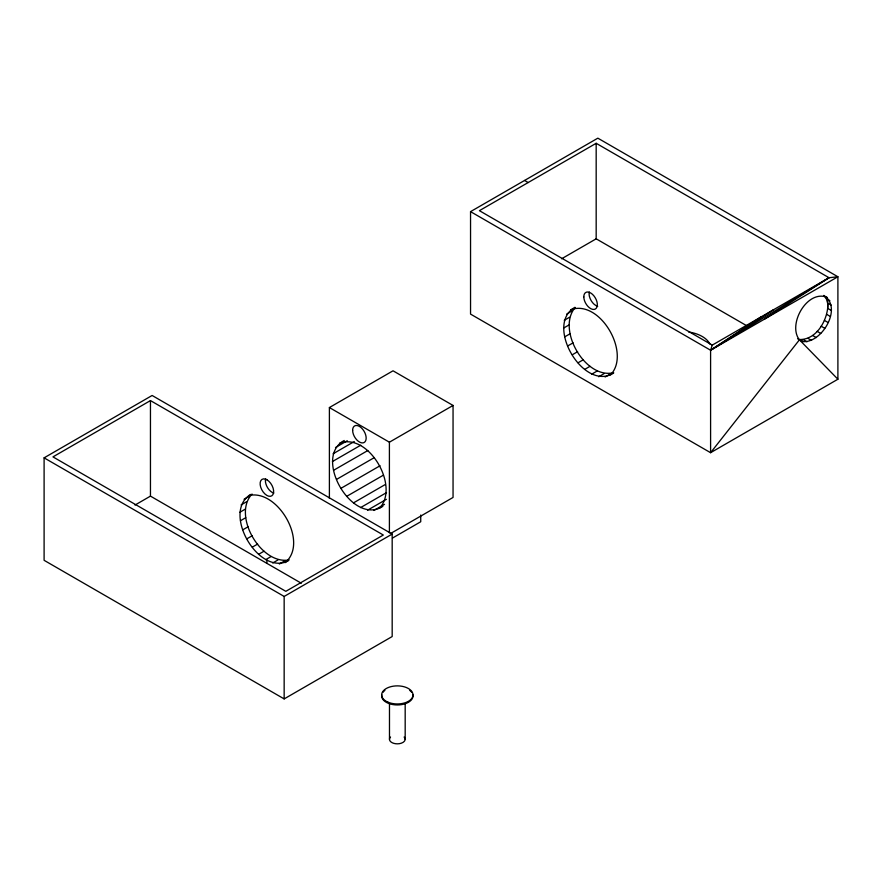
<?xml version="1.0" encoding="UTF-8"?>
<svg xmlns="http://www.w3.org/2000/svg" width="882" height="882" viewBox="0 0 882 882"><rect width="100%" height="100%" fill="white"/><g stroke="black" fill="none" stroke-linecap="round" stroke-linejoin="round"><path stroke-width="1.32" d="M827.911 304.422C827.735 319.968 816.721 339.956 799.39 339.526L802.984 341.599C822.256 343.153 842.872 307.388 823.832 295.426L826.291 298.634L827.625 303.066L827.746 308.424L831.34 310.497M827.768 300.398L827.625 303.066L831.208 305.139M382.854 506.323C352.403 526.256 312.471 457.328 344.256 440.493M613.652 373.075C583.41 392.126 544.205 324.543 574.921 307.311M613.596 372.7C585.262 379.469 556.432 329.361 575.163 307.564M288.282 560.853C258.448 576.332 221.404 511.968 250.697 494.427M289.23 559.905C260.995 565.23 232.01 515.209 252.043 494.052M470.547 211.636L710.594 350.231L712.259 345.116L761.012 316.958L829.036 277.731L837.9 276.761L837.9 379.227L710.594 452.698L470.547 314.102L470.547 211.636L597.842 138.165L837.9 276.761L710.594 350.231L710.594 452.698L799.434 339.824C787.163 324.389 807.559 288.844 827.426 297.499M379.326 508.363C400.23 486.886 368.797 432.312 339.537 443.205M610.498 374.894C631.402 353.417 599.969 298.844 570.709 309.747M285.118 562.672C309.185 542.783 277.643 488.275 248.592 495.64M712.259 345.116L479.411 210.677L596.177 143.292L829.036 277.731L710.594 350.231L761.012 316.958M710.594 350.231L773.216 309.913M764.606 319.03L829.036 277.731M44.1 457.846L152.123 395.478L392.181 534.073L392.181 636.539L284.158 698.908L44.1 560.313L44.1 457.846L284.158 596.441L392.181 534.073M150.458 400.593L52.964 456.887L285.823 591.326L383.317 535.032L150.458 400.593L150.458 496.125L301.335 583.245M135.001 505.055L150.458 496.125M561.625 258.768L596.177 238.824L747.054 325.932M329.394 498.44L329.394 407.55L393.03 370.804L453.05 405.455L453.05 497.448L390.583 533.511M244.06 499.267L249.33 496.235M335.491 447.538L347.276 440.735M566.663 314.069L571.933 311.026M241.095 504.934L246.354 501.891M333.065 453.789L354.288 441.54M564.248 320.32L569.507 317.277M239.871 512.255L245.141 509.212M332.448 461.54L360.738 445.212M563.62 328.071L568.89 325.028M240.488 520.722L245.758 517.679M333.661 470.26L367.838 450.526M564.844 336.792L570.103 333.749M329.394 407.55L389.403 442.202L453.05 405.455M242.914 529.762L248.173 526.719M336.637 479.356L374.354 457.582M567.81 345.887L573.079 342.844M246.96 538.77L252.23 535.727M341.169 488.209L380.054 465.751M572.341 354.74L577.6 351.697M252.362 547.116L257.632 544.073M346.935 496.213L383.472 475.122M578.107 362.756L583.377 359.713M258.757 554.238L264.027 551.195M353.561 502.828L385.379 484.461M584.733 369.371L590.003 366.328M265.702 559.651L270.972 556.608M360.584 507.602L386.503 492.641M591.756 374.133L597.026 371.102M272.725 562.992L277.995 559.949M367.529 510.204L386.382 499.322M598.702 376.746L603.961 373.703M279.351 564.017L284.61 560.974M373.913 510.469L384.519 504.339M605.096 377L610.355 373.957M392.457 538.086L420.736 521.758L420.736 515.044M797.648 338.787L802.984 341.599M826.291 298.634L829.874 300.707M826.643 314.334L830.238 316.406M824.405 320.398L828 322.47M821.175 326.208L824.758 328.28M817.162 331.356L820.756 333.429M812.653 335.502L816.247 337.574M807.956 338.357L811.55 340.43M803.392 339.724L806.975 341.797M524.558 180.457L528.153 182.541M799.434 339.824L837.9 379.227M596.177 143.292L596.177 238.824M405.18 704.045L405.18 739.292M389.403 442.202L389.403 532.816M389.48 704.045L389.48 739.292M284.158 596.441L284.158 698.908M266.882 560.213L266.882 563.344M597.698 306.275A9.57 5.524 60 0 1 595.956 305.569L594.192 304.323A9.57 5.524 60 0 1 589.275 291.997M688.688 331.996A29.701 17.155 0 0 1 709.845 344.035M412.864 694.729A15.667 9.04 0 0 1 397.33 704.95A15.667 9.04 0 0 1 381.796 694.729M382.854 692.447A15.667 9.04 0 0 1 384.905 690.408M409.755 690.408A15.667 9.04 0 0 1 411.806 692.447M404.132 737.032A7.85 4.531 0 0 1 401.255 743.217L399.359 743.68A7.85 4.531 0 0 1 391.101 742.06A7.85 4.531 0 0 1 390.528 737.032M273.795 493.093A9.57 5.524 60 0 1 265.647 478.661M267.003 479.852L265.25 479.069A9.57 5.524 60 0 0 260.168 484.615A9.57 5.524 60 0 0 266.772 495.353L268.525 496.136A9.57 5.524 60 0 0 273.607 490.601A9.57 5.524 60 0 0 267.003 479.852M583.807 296.947A9.57 5.524 60 0 0 594.049 309.439A9.57 5.524 60 0 0 593.851 295.79A9.57 5.524 60 0 0 583.807 296.947M387.793 702.094A15.667 9.04 0 0 0 412.864 696.096A15.667 9.04 0 0 0 391.332 686.56A15.667 9.04 0 0 0 387.793 702.094M352.635 430.416A9.57 5.524 60 0 0 362.877 442.907A9.57 5.524 60 0 0 362.678 429.258A9.57 5.524 60 0 0 352.635 430.416"/></g></svg>
